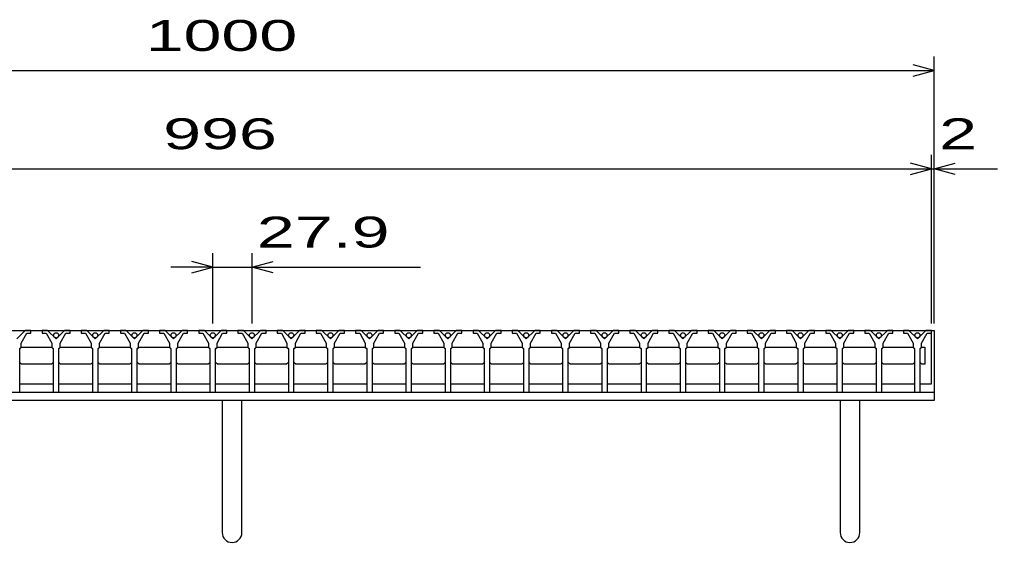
# Model space of a CAD drawing. Units: millimetres, scale not verified. Extents: x -1820 to 1724, y -1285 to 1059.
# Drawn here: x -1079 to -383, y -663 to -291 of the extents above; entities that cross this region are included whole.
import ezdxf
from ezdxf.enums import TextEntityAlignment as Align

# ---------------------------------------------------------------- set-up
doc = ezdxf.new("R2010")
doc.units = ezdxf.units.MM
doc.header["$LTSCALE"] = 10
for name, color, linetype, lineweight in [('16', 3, 'Continuous', 25), ('17', 3, 'Continuous', 25), ('19', 6, 'Continuous', 25), ('22', 2, 'Continuous', 25)]:
    doc.layers.add(name, color=color, linetype=linetype, lineweight=lineweight)
doc.styles.add('ベクトル', font='')
doc.styles.get('ベクトル').set_extended_font_data('ベクトル')

msp = doc.modelspace()

# ---------------------------------------------------------------- linework, layer by layer
at = {"layer": '16'}
for p, q in [((-1426, -512), (-430, -512)), ((-1075.2, -512), (-1081.2, -518)), ((-1078.2, -521), (-1074.2, -514)), ((-1071.2, -512), (-1075.2, -512)), ((-1074.2, -514), (-1071.2, -514)), ((-1071.2, -514), (-1071.2, -512)), ((-1063.3, -512), (-1063.3, -514)), ((-1059.3, -512), (-1063.3, -512)), ((-1063.3, -514), (-1060.3, -514)), ((-1060.3, -514), (-1056.3, -521)), ((-1053.3, -518), (-1059.3, -512)), ((-1047.3, -512), (-1053.3, -518)), ((-1050.3, -521), (-1046.3, -514)), ((-1043.3, -512), (-1047.3, -512)), ((-1046.3, -514), (-1043.3, -514)), ((-1043.3, -514), (-1043.3, -512)), ((-1035.4, -512), (-1035.4, -514)), ((-1031.4, -512), (-1035.4, -512)), ((-1035.4, -514), (-1032.4, -514)), ((-1032.4, -514), (-1028.4, -521)), ((-1025.4, -518), (-1031.4, -512)), ((-1019.4, -512), (-1025.4, -518)), ((-1022.4, -521), (-1018.4, -514)), ((-1015.4, -512), (-1019.4, -512)), ((-1018.4, -514), (-1015.4, -514)), ((-1015.4, -514), (-1015.4, -512)), ((-1007.5, -512), (-1007.5, -514)), ((-1003.5, -512), (-1007.5, -512)), ((-1007.5, -514), (-1004.5, -514)), ((-1004.5, -514), (-1000.5, -521)), ((-997.5, -518), (-1003.5, -512)), ((-991.5, -512), (-997.5, -518)), ((-994.5, -521), (-990.5, -514)), ((-987.5, -512), (-991.5, -512)), ((-990.5, -514), (-987.5, -514)), ((-987.5, -514), (-987.5, -512)), ((-979.6, -512), (-979.6, -514)), ((-975.6, -512), (-979.6, -512)), ((-979.6, -514), (-976.6, -514)), ((-976.6, -514), (-972.6, -521)), ((-969.6, -518), (-975.6, -512)), ((-963.6, -512), (-969.6, -518)), ((-966.6, -521), (-962.6, -514)), ((-959.6, -512), (-963.6, -512)), ((-962.6, -514), (-959.6, -514)), ((-959.6, -514), (-959.6, -512)), ((-951.7, -512), (-951.7, -514)), ((-947.7, -512), (-951.7, -512)), ((-951.7, -514), (-948.7, -514)), ((-948.7, -514), (-944.7, -521)), ((-941.7, -518), (-947.7, -512)), ((-935.7, -512), (-941.7, -518)), ((-938.7, -521), (-934.7, -514)), ((-931.7, -512), (-935.7, -512)), ((-934.7, -514), (-931.7, -514)), ((-931.7, -514), (-931.7, -512)), ((-923.8, -512), (-923.8, -514)), ((-919.8, -512), (-923.8, -512)), ((-923.8, -514), (-920.8, -514)), ((-920.8, -514), (-916.8, -521)), ((-913.8, -518), (-919.8, -512)), ((-907.8, -512), (-913.8, -518)), ((-910.8, -521), (-906.8, -514)), ((-903.8, -512), (-907.8, -512)), ((-906.8, -514), (-903.8, -514)), ((-903.8, -514), (-903.8, -512)), ((-895.9, -512), (-895.9, -514)), ((-891.9, -512), (-895.9, -512)), ((-895.9, -514), (-892.9, -514)), ((-892.9, -514), (-888.9, -521)), ((-885.9, -518), (-891.9, -512)), ((-879.9, -512), (-885.9, -518)), ((-882.9, -521), (-878.9, -514)), ((-875.9, -512), (-879.9, -512)), ((-878.9, -514), (-875.9, -514)), ((-875.9, -514), (-875.9, -512)), ((-868, -512), (-868, -514)), ((-864, -512), (-868, -512)), ((-868, -514), (-865, -514)), ((-865, -514), (-861, -521)), ((-858, -518), (-864, -512)), ((-852, -512), (-858, -518)), ((-855, -521), (-851, -514)), ((-848, -512), (-852, -512)), ((-851, -514), (-848, -514)), ((-848, -514), (-848, -512)), ((-840.1, -512), (-840.1, -514)), ((-836.1, -512), (-840.1, -512)), ((-840.1, -514), (-837.1, -514)), ((-837.1, -514), (-833.1, -521)), ((-830.1, -518), (-836.1, -512)), ((-824.1, -512), (-830.1, -518)), ((-827.1, -521), (-823.1, -514)), ((-820.1, -512), (-824.1, -512)), ((-823.1, -514), (-820.1, -514)), ((-820.1, -514), (-820.1, -512)), ((-812.2, -512), (-812.2, -514)), ((-808.2, -512), (-812.2, -512)), ((-812.2, -514), (-809.2, -514)), ((-809.2, -514), (-805.2, -521)), ((-802.2, -518), (-808.2, -512)), ((-796.2, -512), (-802.2, -518)), ((-799.2, -521), (-795.2, -514)), ((-792.2, -512), (-796.2, -512)), ((-795.2, -514), (-792.2, -514)), ((-792.2, -514), (-792.2, -512)), ((-784.3, -512), (-784.3, -514)), ((-780.3, -512), (-784.3, -512)), ((-784.3, -514), (-781.3, -514)), ((-781.3, -514), (-777.3, -521)), ((-774.3, -518), (-780.3, -512)), ((-768.3, -512), (-774.3, -518)), ((-771.3, -521), (-767.3, -514)), ((-764.3, -512), (-768.3, -512)), ((-767.3, -514), (-764.3, -514)), ((-764.3, -514), (-764.3, -512)), ((-756.4, -512), (-756.4, -514)), ((-752.4, -512), (-756.4, -512)), ((-756.4, -514), (-753.4, -514)), ((-753.4, -514), (-749.4, -521)), ((-746.4, -518), (-752.4, -512)), ((-740.4, -512), (-746.4, -518)), ((-743.4, -521), (-739.4, -514)), ((-736.4, -512), (-740.4, -512)), ((-739.4, -514), (-736.4, -514)), ((-736.4, -514), (-736.4, -512)), ((-728.5, -512), (-728.5, -514)), ((-724.5, -512), (-728.5, -512)), ((-728.5, -514), (-725.5, -514)), ((-725.5, -514), (-721.5, -521)), ((-718.5, -518), (-724.5, -512)), ((-712.5, -512), (-718.5, -518)), ((-715.5, -521), (-711.5, -514)), ((-708.5, -512), (-712.5, -512)), ((-711.5, -514), (-708.5, -514)), ((-708.5, -514), (-708.5, -512)), ((-700.6, -512), (-700.6, -514)), ((-696.6, -512), (-700.6, -512)), ((-700.6, -514), (-697.6, -514)), ((-697.6, -514), (-693.6, -521)), ((-690.6, -518), (-696.6, -512)), ((-684.6, -512), (-690.6, -518)), ((-687.6, -521), (-683.6, -514)), ((-680.6, -512), (-684.6, -512)), ((-683.6, -514), (-680.6, -514)), ((-680.6, -514), (-680.6, -512)), ((-672.7, -512), (-672.7, -514)), ((-668.7, -512), (-672.7, -512)), ((-672.7, -514), (-669.7, -514)), ((-669.7, -514), (-665.7, -521)), ((-662.7, -518), (-668.7, -512)), ((-656.7, -512), (-662.7, -518)), ((-659.7, -521), (-655.7, -514)), ((-652.7, -512), (-656.7, -512)), ((-655.7, -514), (-652.7, -514)), ((-652.7, -514), (-652.7, -512)), ((-644.8, -512), (-644.8, -514)), ((-640.8, -512), (-644.8, -512)), ((-644.8, -514), (-641.8, -514)), ((-641.8, -514), (-637.8, -521)), ((-634.8, -518), (-640.8, -512)), ((-628.8, -512), (-634.8, -518)), ((-631.8, -521), (-627.8, -514)), ((-624.8, -512), (-628.8, -512)), ((-627.8, -514), (-624.8, -514)), ((-624.8, -514), (-624.8, -512)), ((-616.9, -512), (-616.9, -514)), ((-612.9, -512), (-616.9, -512)), ((-616.9, -514), (-613.9, -514)), ((-613.9, -514), (-609.9, -521)), ((-606.9, -518), (-612.9, -512)), ((-600.9, -512), (-606.9, -518)), ((-603.9, -521), (-599.9, -514)), ((-596.9, -512), (-600.9, -512)), ((-599.9, -514), (-596.9, -514)), ((-596.9, -514), (-596.9, -512)), ((-589, -512), (-589, -514)), ((-585, -512), (-589, -512)), ((-589, -514), (-586, -514)), ((-586, -514), (-582, -521)), ((-579, -518), (-585, -512)), ((-573, -512), (-579, -518)), ((-576, -521), (-572, -514)), ((-569, -512), (-573, -512)), ((-572, -514), (-569, -514)), ((-569, -514), (-569, -512)), ((-561.1, -512), (-561.1, -514)), ((-557.1, -512), (-561.1, -512)), ((-561.1, -514), (-558.1, -514)), ((-558.1, -514), (-554.1, -521)), ((-551.1, -518), (-557.1, -512)), ((-545.1, -512), (-551.1, -518)), ((-548.1, -521), (-544.1, -514)), ((-541.1, -512), (-545.1, -512)), ((-544.1, -514), (-541.1, -514)), ((-541.1, -514), (-541.1, -512)), ((-533.2, -512), (-533.2, -514)), ((-529.2, -512), (-533.2, -512)), ((-533.2, -514), (-530.2, -514)), ((-530.2, -514), (-526.2, -521)), ((-523.2, -518), (-529.2, -512)), ((-517.2, -512), (-523.2, -518)), ((-520.2, -521), (-516.2, -514)), ((-513.2, -512), (-517.2, -512)), ((-516.2, -514), (-513.2, -514)), ((-513.2, -514), (-513.2, -512)), ((-505.3, -512), (-505.3, -514)), ((-501.3, -512), (-505.3, -512)), ((-505.3, -514), (-502.3, -514)), ((-502.3, -514), (-498.3, -521)), ((-495.3, -518), (-501.3, -512)), ((-489.3, -512), (-495.3, -518)), ((-492.3, -521), (-488.3, -514)), ((-485.3, -512), (-489.3, -512)), ((-488.3, -514), (-485.3, -514)), ((-485.3, -514), (-485.3, -512)), ((-477.4, -512), (-477.4, -514)), ((-473.4, -512), (-477.4, -512)), ((-477.4, -514), (-474.4, -514)), ((-474.4, -514), (-470.4, -521)), ((-467.4, -518), (-473.4, -512)), ((-461.4, -512), (-467.4, -518)), ((-464.4, -521), (-460.4, -514)), ((-457.4, -512), (-461.4, -512)), ((-460.4, -514), (-457.4, -514)), ((-457.4, -514), (-457.4, -512)), ((-450, -512), (-450, -514)), ((-446, -512), (-450, -512)), ((-450, -514), (-447, -514)), ((-447, -514), (-443, -521)), ((-440, -518), (-446, -512)), ((-434, -512), (-440, -518)), ((-437, -521), (-433, -514)), ((-430, -512), (-434, -512)), ((-433, -514), (-430, -514)), ((-430, -514), (-430, -512)), ((-430, -550), (-430, -512)), ((-1078.2, -524), (-1078.2, -521)), ((-1056.3, -521), (-1056.3, -524)), ((-1050.3, -524), (-1050.3, -521)), ((-1028.4, -521), (-1028.4, -524)), ((-1022.4, -524), (-1022.4, -521)), ((-1000.5, -521), (-1000.5, -524)), ((-994.5, -524), (-994.5, -521)), ((-972.6, -521), (-972.6, -524)), ((-966.6, -524), (-966.6, -521)), ((-944.7, -521), (-944.7, -524)), ((-938.7, -524), (-938.7, -521)), ((-916.8, -521), (-916.8, -524)), ((-910.8, -524), (-910.8, -521)), ((-888.9, -521), (-888.9, -524)), ((-882.9, -524), (-882.9, -521)), ((-861, -521), (-861, -524)), ((-855, -524), (-855, -521)), ((-833.1, -521), (-833.1, -524)), ((-827.1, -524), (-827.1, -521)), ((-805.2, -521), (-805.2, -524)), ((-799.2, -524), (-799.2, -521)), ((-777.3, -521), (-777.3, -524)), ((-771.3, -524), (-771.3, -521)), ((-749.4, -521), (-749.4, -524)), ((-743.4, -524), (-743.4, -521)), ((-721.5, -521), (-721.5, -524)), ((-715.5, -524), (-715.5, -521)), ((-693.6, -521), (-693.6, -524)), ((-687.6, -524), (-687.6, -521)), ((-665.7, -521), (-665.7, -524)), ((-659.7, -524), (-659.7, -521)), ((-637.8, -521), (-637.8, -524)), ((-631.8, -524), (-631.8, -521)), ((-609.9, -521), (-609.9, -524)), ((-603.9, -524), (-603.9, -521)), ((-582, -521), (-582, -524)), ((-576, -524), (-576, -521)), ((-554.1, -521), (-554.1, -524)), ((-548.1, -524), (-548.1, -521)), ((-526.2, -521), (-526.2, -524)), ((-520.2, -524), (-520.2, -521)), ((-498.3, -521), (-498.3, -524)), ((-492.3, -524), (-492.3, -521)), ((-470.4, -521), (-470.4, -524)), ((-464.4, -524), (-464.4, -521)), ((-443, -521), (-443, -524)), ((-437, -524), (-437, -521)), ((-1079.2, -525), (-1078.2, -524)), ((-1079.2, -556), (-1079.2, -525)), ((-1078.95, -525), (-1077.95, -524)), ((-1077.95, -524), (-1056.55, -524)), ((-1056.55, -524), (-1055.55, -525)), ((-1056.3, -524), (-1055.3, -525)), ((-1055.3, -525), (-1055.3, -556)), ((-1051.3, -525), (-1050.3, -524)), ((-1051.3, -556), (-1051.3, -525)), ((-1051.05, -525), (-1050.05, -524)), ((-1050.05, -524), (-1028.65, -524)), ((-1028.65, -524), (-1027.65, -525)), ((-1028.4, -524), (-1027.4, -525)), ((-1027.4, -525), (-1027.4, -556)), ((-1023.4, -525), (-1022.4, -524)), ((-1023.4, -556), (-1023.4, -525)), ((-1023.15, -525), (-1022.15, -524)), ((-1022.15, -524), (-1000.75, -524)), ((-1000.75, -524), (-999.75, -525)), ((-1000.5, -524), (-999.5, -525)), ((-999.5, -525), (-999.5, -556)), ((-995.5, -525), (-994.5, -524)), ((-995.5, -556), (-995.5, -525)), ((-995.25, -525), (-994.25, -524)), ((-994.25, -524), (-972.85, -524)), ((-972.85, -524), (-971.85, -525)), ((-972.6, -524), (-971.6, -525)), ((-971.6, -525), (-971.6, -556)), ((-967.6, -525), (-966.6, -524)), ((-967.6, -556), (-967.6, -525)), ((-967.35, -525), (-966.35, -524)), ((-966.35, -524), (-944.95, -524)), ((-944.95, -524), (-943.95, -525)), ((-944.7, -524), (-943.7, -525)), ((-943.7, -525), (-943.7, -556)), ((-939.7, -525), (-938.7, -524)), ((-939.7, -556), (-939.7, -525)), ((-939.45, -525), (-938.45, -524)), ((-938.45, -524), (-917.05, -524)), ((-917.05, -524), (-916.05, -525)), ((-916.8, -524), (-915.8, -525)), ((-915.8, -525), (-915.8, -556)), ((-911.8, -525), (-910.8, -524)), ((-911.8, -556), (-911.8, -525)), ((-911.55, -525), (-910.55, -524)), ((-910.55, -524), (-889.15, -524)), ((-889.15, -524), (-888.15, -525)), ((-888.9, -524), (-887.9, -525)), ((-887.9, -525), (-887.9, -556)), ((-883.9, -525), (-882.9, -524)), ((-883.9, -556), (-883.9, -525)), ((-883.65, -525), (-882.65, -524)), ((-882.65, -524), (-861.25, -524)), ((-861.25, -524), (-860.25, -525)), ((-861, -524), (-860, -525)), ((-860, -525), (-860, -556)), ((-856, -525), (-855, -524)), ((-856, -556), (-856, -525)), ((-855.75, -525), (-854.75, -524)), ((-854.75, -524), (-833.35, -524)), ((-833.35, -524), (-832.35, -525)), ((-833.1, -524), (-832.1, -525)), ((-832.1, -525), (-832.1, -556)), ((-828.1, -525), (-827.1, -524)), ((-828.1, -556), (-828.1, -525)), ((-827.85, -525), (-826.85, -524)), ((-826.85, -524), (-805.45, -524)), ((-805.45, -524), (-804.45, -525)), ((-805.2, -524), (-804.2, -525)), ((-804.2, -525), (-804.2, -556)), ((-800.2, -525), (-799.2, -524)), ((-800.2, -556), (-800.2, -525)), ((-799.95, -525), (-798.95, -524)), ((-798.95, -524), (-777.55, -524)), ((-777.55, -524), (-776.55, -525)), ((-777.3, -524), (-776.3, -525)), ((-776.3, -525), (-776.3, -556)), ((-772.3, -525), (-771.3, -524)), ((-772.3, -556), (-772.3, -525)), ((-772.05, -525), (-771.05, -524)), ((-771.05, -524), (-749.65, -524)), ((-749.65, -524), (-748.65, -525)), ((-749.4, -524), (-748.4, -525)), ((-748.4, -525), (-748.4, -556)), ((-744.4, -525), (-743.4, -524)), ((-744.4, -556), (-744.4, -525)), ((-744.15, -525), (-743.15, -524)), ((-743.15, -524), (-721.75, -524)), ((-721.75, -524), (-720.75, -525)), ((-721.5, -524), (-720.5, -525)), ((-720.5, -525), (-720.5, -556)), ((-716.5, -525), (-715.5, -524)), ((-716.5, -556), (-716.5, -525)), ((-716.25, -525), (-715.25, -524)), ((-715.25, -524), (-693.85, -524)), ((-693.85, -524), (-692.85, -525)), ((-693.6, -524), (-692.6, -525)), ((-692.6, -525), (-692.6, -556)), ((-688.6, -525), (-687.6, -524)), ((-688.6, -556), (-688.6, -525)), ((-688.35, -525), (-687.35, -524)), ((-687.35, -524), (-665.95, -524)), ((-665.95, -524), (-664.95, -525)), ((-665.7, -524), (-664.7, -525)), ((-664.7, -525), (-664.7, -556)), ((-660.7, -525), (-659.7, -524)), ((-660.7, -556), (-660.7, -525)), ((-660.45, -525), (-659.45, -524)), ((-659.45, -524), (-638.05, -524)), ((-638.05, -524), (-637.05, -525)), ((-637.8, -524), (-636.8, -525)), ((-636.8, -525), (-636.8, -556)), ((-632.8, -525), (-631.8, -524)), ((-632.8, -556), (-632.8, -525)), ((-632.55, -525), (-631.55, -524)), ((-631.55, -524), (-610.15, -524)), ((-610.15, -524), (-609.15, -525)), ((-609.9, -524), (-608.9, -525)), ((-608.9, -525), (-608.9, -556)), ((-604.9, -525), (-603.9, -524)), ((-604.9, -556), (-604.9, -525)), ((-604.65, -525), (-603.65, -524)), ((-603.65, -524), (-582.25, -524)), ((-582.25, -524), (-581.25, -525)), ((-582, -524), (-581, -525)), ((-581, -525), (-581, -556)), ((-577, -525), (-576, -524)), ((-577, -556), (-577, -525)), ((-576.75, -525), (-575.75, -524)), ((-575.75, -524), (-554.35, -524)), ((-554.35, -524), (-553.35, -525)), ((-554.1, -524), (-553.1, -525)), ((-553.1, -525), (-553.1, -556)), ((-549.1, -525), (-548.1, -524)), ((-549.1, -556), (-549.1, -525)), ((-548.85, -525), (-547.85, -524)), ((-547.85, -524), (-526.45, -524)), ((-526.45, -524), (-525.45, -525)), ((-526.2, -524), (-525.2, -525)), ((-525.2, -525), (-525.2, -556)), ((-521.2, -525), (-520.2, -524)), ((-521.2, -556), (-521.2, -525)), ((-520.95, -525), (-519.95, -524)), ((-519.95, -524), (-498.55, -524)), ((-498.55, -524), (-497.55, -525)), ((-498.3, -524), (-497.3, -525)), ((-497.3, -525), (-497.3, -556)), ((-493.3, -525), (-492.3, -524)), ((-493.3, -556), (-493.3, -525)), ((-493.05, -525), (-492.05, -524)), ((-492.05, -524), (-470.65, -524)), ((-470.65, -524), (-469.65, -525)), ((-470.4, -524), (-469.4, -525)), ((-469.4, -525), (-469.4, -556)), ((-465.4, -525), (-464.4, -524)), ((-465.4, -556), (-465.4, -525)), ((-465.15, -525), (-464.15, -524)), ((-464.15, -524), (-443.25, -524)), ((-443.25, -524), (-442.25, -525)), ((-443, -524), (-442, -525)), ((-442, -525), (-442, -556)), ((-438, -525), (-437, -524)), ((-438, -556), (-438, -525)), ((-1077.95, -536), (-1078.95, -535)), ((-1056.55, -536), (-1077.95, -536)), ((-1055.55, -535), (-1056.55, -536)), ((-1050.05, -536), (-1051.05, -535)), ((-1028.65, -536), (-1050.05, -536)), ((-1027.65, -535), (-1028.65, -536)), ((-1022.15, -536), (-1023.15, -535)), ((-1000.75, -536), (-1022.15, -536)), ((-999.75, -535), (-1000.75, -536)), ((-994.25, -536), (-995.25, -535)), ((-972.85, -536), (-994.25, -536)), ((-971.85, -535), (-972.85, -536)), ((-966.35, -536), (-967.35, -535)), ((-944.95, -536), (-966.35, -536)), ((-943.95, -535), (-944.95, -536)), ((-938.45, -536), (-939.45, -535)), ((-917.05, -536), (-938.45, -536)), ((-916.05, -535), (-917.05, -536)), ((-910.55, -536), (-911.55, -535)), ((-889.15, -536), (-910.55, -536)), ((-888.15, -535), (-889.15, -536)), ((-882.65, -536), (-883.65, -535)), ((-861.25, -536), (-882.65, -536)), ((-860.25, -535), (-861.25, -536)), ((-854.75, -536), (-855.75, -535)), ((-833.35, -536), (-854.75, -536)), ((-832.35, -535), (-833.35, -536)), ((-826.85, -536), (-827.85, -535)), ((-805.45, -536), (-826.85, -536)), ((-804.45, -535), (-805.45, -536)), ((-798.95, -536), (-799.95, -535)), ((-777.55, -536), (-798.95, -536)), ((-776.55, -535), (-777.55, -536)), ((-771.05, -536), (-772.05, -535)), ((-749.65, -536), (-771.05, -536)), ((-748.65, -535), (-749.65, -536)), ((-743.15, -536), (-744.15, -535)), ((-721.75, -536), (-743.15, -536)), ((-720.75, -535), (-721.75, -536)), ((-715.25, -536), (-716.25, -535)), ((-693.85, -536), (-715.25, -536)), ((-692.85, -535), (-693.85, -536)), ((-687.35, -536), (-688.35, -535)), ((-665.95, -536), (-687.35, -536)), ((-664.95, -535), (-665.95, -536)), ((-659.45, -536), (-660.45, -535)), ((-638.05, -536), (-659.45, -536)), ((-637.05, -535), (-638.05, -536)), ((-631.55, -536), (-632.55, -535)), ((-610.15, -536), (-631.55, -536)), ((-609.15, -535), (-610.15, -536)), ((-603.65, -536), (-604.65, -535)), ((-582.25, -536), (-603.65, -536)), ((-581.25, -535), (-582.25, -536)), ((-575.75, -536), (-576.75, -535)), ((-554.35, -536), (-575.75, -536)), ((-553.35, -535), (-554.35, -536)), ((-547.85, -536), (-548.85, -535)), ((-526.45, -536), (-547.85, -536)), ((-525.45, -535), (-526.45, -536)), ((-519.95, -536), (-520.95, -535)), ((-498.55, -536), (-519.95, -536)), ((-497.55, -535), (-498.55, -536)), ((-492.05, -536), (-493.05, -535)), ((-470.65, -536), (-492.05, -536)), ((-469.65, -535), (-470.65, -536)), ((-464.15, -536), (-465.15, -535)), ((-443.25, -536), (-464.15, -536)), ((-442.25, -535), (-443.25, -536)), ((-1078.95, -550), (-1055.55, -550)), ((-1051.05, -550), (-1027.65, -550)), ((-1023.15, -550), (-999.75, -550)), ((-995.25, -550), (-971.85, -550)), ((-967.35, -550), (-943.95, -550)), ((-939.45, -550), (-916.05, -550)), ((-911.55, -550), (-888.15, -550)), ((-883.65, -550), (-860.25, -550)), ((-855.75, -550), (-832.35, -550)), ((-827.85, -550), (-804.45, -550)), ((-799.95, -550), (-776.55, -550)), ((-772.05, -550), (-748.65, -550)), ((-744.15, -550), (-720.75, -550)), ((-716.25, -550), (-692.85, -550)), ((-688.35, -550), (-664.95, -550)), ((-660.45, -550), (-637.05, -550)), ((-632.55, -550), (-609.15, -550)), ((-604.65, -550), (-581.25, -550)), ((-576.75, -550), (-553.35, -550)), ((-548.85, -550), (-525.45, -550)), ((-520.95, -550), (-497.55, -550)), ((-493.05, -550), (-469.65, -550)), ((-465.15, -550), (-442.25, -550)), ((-437.75, -550), (-430, -550)), ((-1083.2, -556), (-1079.2, -556)), ((-1055.3, -556), (-1051.3, -556)), ((-1027.4, -556), (-1023.4, -556)), ((-999.5, -556), (-995.5, -556)), ((-971.6, -556), (-967.6, -556)), ((-943.7, -556), (-939.7, -556)), ((-915.8, -556), (-911.8, -556)), ((-887.9, -556), (-883.9, -556)), ((-860, -556), (-856, -556)), ((-832.1, -556), (-828.1, -556)), ((-804.2, -556), (-800.2, -556)), ((-776.3, -556), (-772.3, -556)), ((-748.4, -556), (-744.4, -556)), ((-720.5, -556), (-716.5, -556)), ((-692.6, -556), (-688.6, -556)), ((-664.7, -556), (-660.7, -556)), ((-636.8, -556), (-632.8, -556)), ((-608.9, -556), (-604.9, -556)), ((-581, -556), (-577, -556)), ((-553.1, -556), (-549.1, -556)), ((-525.2, -556), (-521.2, -556)), ((-497.3, -556), (-493.3, -556)), ((-469.4, -556), (-465.4, -556)), ((-442, -556), (-438, -556))]:
    msp.add_line(p, q, dxfattribs=at)
for centre in [(-1053.3, -515.5), (-1025.4, -515.5), (-997.5, -515.5), (-969.6, -515.5), (-941.7, -515.5), (-913.8, -515.5), (-885.9, -515.5), (-858, -515.5), (-830.1, -515.5), (-802.2, -515.5), (-774.3, -515.5), (-746.4, -515.5), (-718.5, -515.5), (-690.6, -515.5), (-662.7, -515.5), (-634.8, -515.5), (-606.9, -515.5), (-579, -515.5), (-551.1, -515.5), (-523.2, -515.5), (-495.3, -515.5), (-467.4, -515.5), (-440, -515.5)]:
    msp.add_circle(centre, 1.8, dxfattribs=at)
at = {"layer": '17'}
for p, q in [((-437.75, -525), (-436.75, -524)), ((-436.75, -524), (-434.75, -524)), ((-434.75, -524), (-434.75, -536)), ((-436.75, -536), (-437.75, -535)), ((-434.75, -536), (-436.75, -536))]:
    msp.add_line(p, q, dxfattribs=at)
at = {"layer": '19'}
for p, q in [((-430, -512), (-428, -512)), ((-428, -512), (-428, -556)), ((-1428, -556), (-428, -556)), ((-428, -556), (-428, -562)), ((-428, -562), (-1428, -562)), ((-935, -562), (-935, -656)), ((-921, -656), (-921, -562)), ((-495, -562), (-495, -656)), ((-481, -656), (-481, -562))]:
    msp.add_line(p, q, dxfattribs=at)
for centre in [(-928, -656), (-488, -656)]:
    msp.add_arc(centre, 7, 180, 0, dxfattribs=at)
at = {"layer": '22', "color": 4}
for p, q in [((-428, -507), (-428, -317)), ((-1428, -327), (-428, -327)), ((-428, -327), (-443, -323)), ((-443, -331), (-428, -327)), ((-430, -507), (-430, -387)), ((-428, -507), (-428, -387)), ((-430, -397), (-445, -393)), ((-428, -397), (-413, -393)), ((-1426, -397), (-430, -397)), ((-445, -401), (-430, -397)), ((-430, -397), (-428, -397)), ((-413, -401), (-428, -397)), ((-428, -397), (-383, -397)), ((-941.7, -507), (-941.7, -457)), ((-913.8, -457), (-913.8, -507)), ((-941.7, -467), (-956.7, -463)), ((-913.8, -467), (-898.8, -463)), ((-941.7, -467), (-971.7, -467)), ((-956.7, -471), (-941.7, -467)), ((-941.7, -467), (-913.8, -467)), ((-898.8, -471), (-913.8, -467)), ((-913.8, -467), (-793.8, -467))]:
    msp.add_line(p, q, dxfattribs=at)

# ---------------------------------------------------------------- texts
at = {"layer": '22', "style": 'ベクトル', "width": 1.65}
for s, p in [(' 1000 ', (-1003, -302)), (' 996 ', (-990.5, -372)), (' 2 ', (-438, -372)), (' 27.9 ', (-923.8, -442))]:
    msp.add_text(s, height=21.99, dxfattribs=at).set_placement(p, align=Align.MIDDLE_LEFT)

doc.saveas('drawing.dxf')
